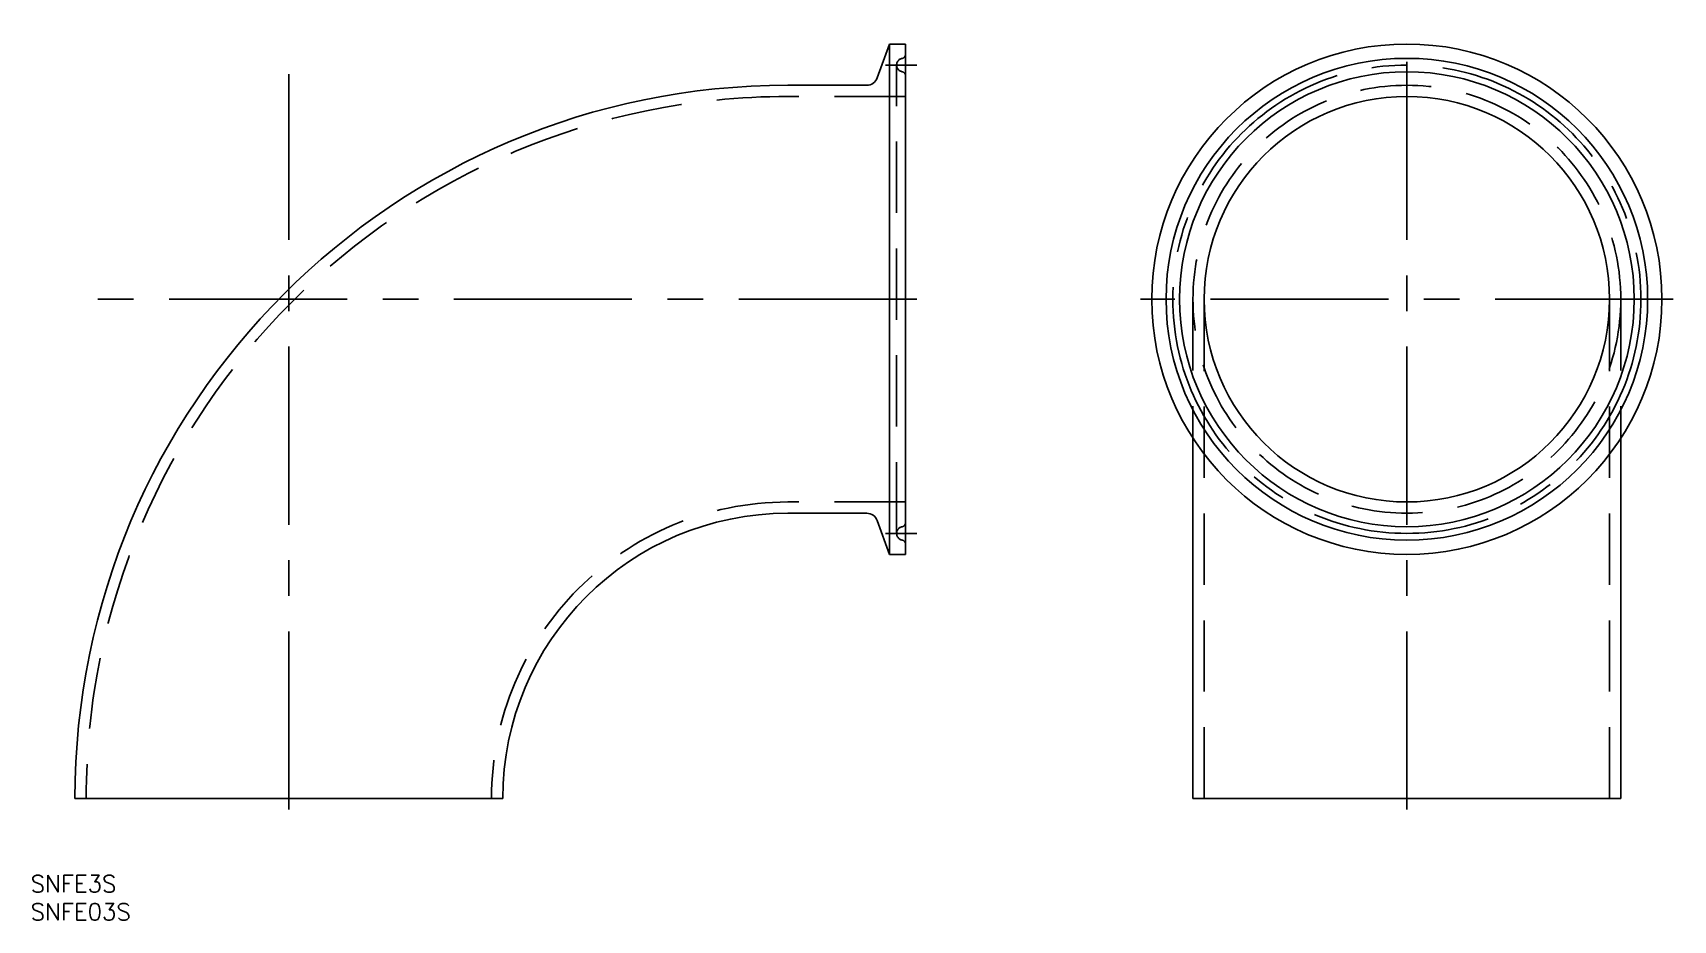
# Model space of a CAD drawing. Extents: x -46 to 247, y -22 to 136.
import ezdxf

# ---------------------------------------------------------------- set-up
doc = ezdxf.new("R2010")
doc.units = 0
doc.linetypes.add('CENTER', pattern=[50.8, 31.75, -6.35, 6.35, -6.35])
doc.linetypes.add('DASHED', pattern=[19.05, 12.7, -6.35])
doc.layers.get('0').update_dxf_attribs({"linetype": 'CONTINUOUS'})
doc.layers.add('CENTER', color=1, linetype='CENTER')
doc.styles.get("Standard").update_dxf_attribs({"font": 'txt.shx', "height": 3, "bigfont": 'bigfont.shx'})

msp = doc.modelspace()

# ---------------------------------------------------------------- linework, layer by layer
at = {"color": 7, "linetype": 'CONTINUOUS'}
for p, q in [((107.15, 134.5), (104.95, 128.47)), ((107.15, 134.5), (107.15, 43.5)), ((107.15, 134.5), (110, 134.5)), ((110, 43.5), (110, 134.5)), ((89, 127.15), (103.07, 127.15)), ((161.27, 64.2), (161.27, 0)), ((237.57, 64.2), (237.57, 0)), ((89, 50.85), (103.07, 50.85)), ((107.15, 43.5), (104.95, 49.53)), ((107.15, 43.5), (110, 43.5)), ((38.15, 0), (-38.15, 0)), ((161.27, 0), (237.57, 0))]:
    msp.add_line(p, q, dxfattribs=at)
at = {"color": 3, "linetype": 'DASHED'}
for p, q in [((108.4, 47.25), (108.4, 130.75)), ((110, 125.15), (89, 125.15)), ((161.27, 89), (161.27, 64.2)), ((163.27, 0), (163.27, 89)), ((235.57, 0), (235.57, 89)), ((237.57, 89), (237.57, 64.2)), ((110, 52.85), (89, 52.85))]:
    msp.add_line(p, q, dxfattribs=at)
at = {"color": 7, "linetype": 'CONTINUOUS'}
for radius in [45.5, 42.95, 40.55, 36.15]:
    msp.add_circle((199.42, 89), radius, dxfattribs=at)
at = {"color": 3, "linetype": 'DASHED'}
msp.add_circle((199.42, 89), 38.15, dxfattribs=at)
for centre, radius, start, end in [((109.6, 130.75), 1.2, 101.537, 258.463), ((109.2, 132.71), 0.8, 281.537, 360), ((109.2, 128.79), 0.8, 0, 78.463), ((89, 0), 125.15, 90, 180), ((89, 0), 52.85, 90, 180), ((109.6, 47.25), 1.2, 101.537, 258.463), ((109.2, 49.21), 0.8, 281.537, 0), ((109.2, 45.29), 0.8, 0, 78.463)]:
    msp.add_arc(centre, radius, start, end, dxfattribs=at)
at = {"color": 7, "linetype": 'CONTINUOUS'}
for centre, radius, start, end in [((89, 0), 127.15, 90, 180), ((103.07, 129.15), 2, 270, 340), ((89, 0), 50.85, 90, 180), ((103.07, 48.85), 2, 20, 90)]:
    msp.add_arc(centre, radius, start, end, dxfattribs=at)
at = {"layer": 'CENTER', "color": 1, "linetype": 'CENTER'}
for p, q in [((199.42, -2), (199.42, 136.5)), ((0, -2), (0, 129.15)), ((112, 130.75), (106.4, 130.75)), ((112, 89), (-40.15, 89)), ((246.92, 89), (151.92, 89)), ((112, 47.25), (106.4, 47.25))]:
    msp.add_line(p, q, dxfattribs=at)
msp.add_circle((199.42, 89), 41.75, dxfattribs=at)

# ---------------------------------------------------------------- texts
at = {"color": 7, "linetype": 'CONTINUOUS'}
for s, p in [('SNFE3S', (-46.05, -16.71)), ('SNFE03S', (-46.05, -21.71))]:
    msp.add_text(s, height=3, dxfattribs=at).set_placement(p)

doc.saveas('drawing.dxf')
